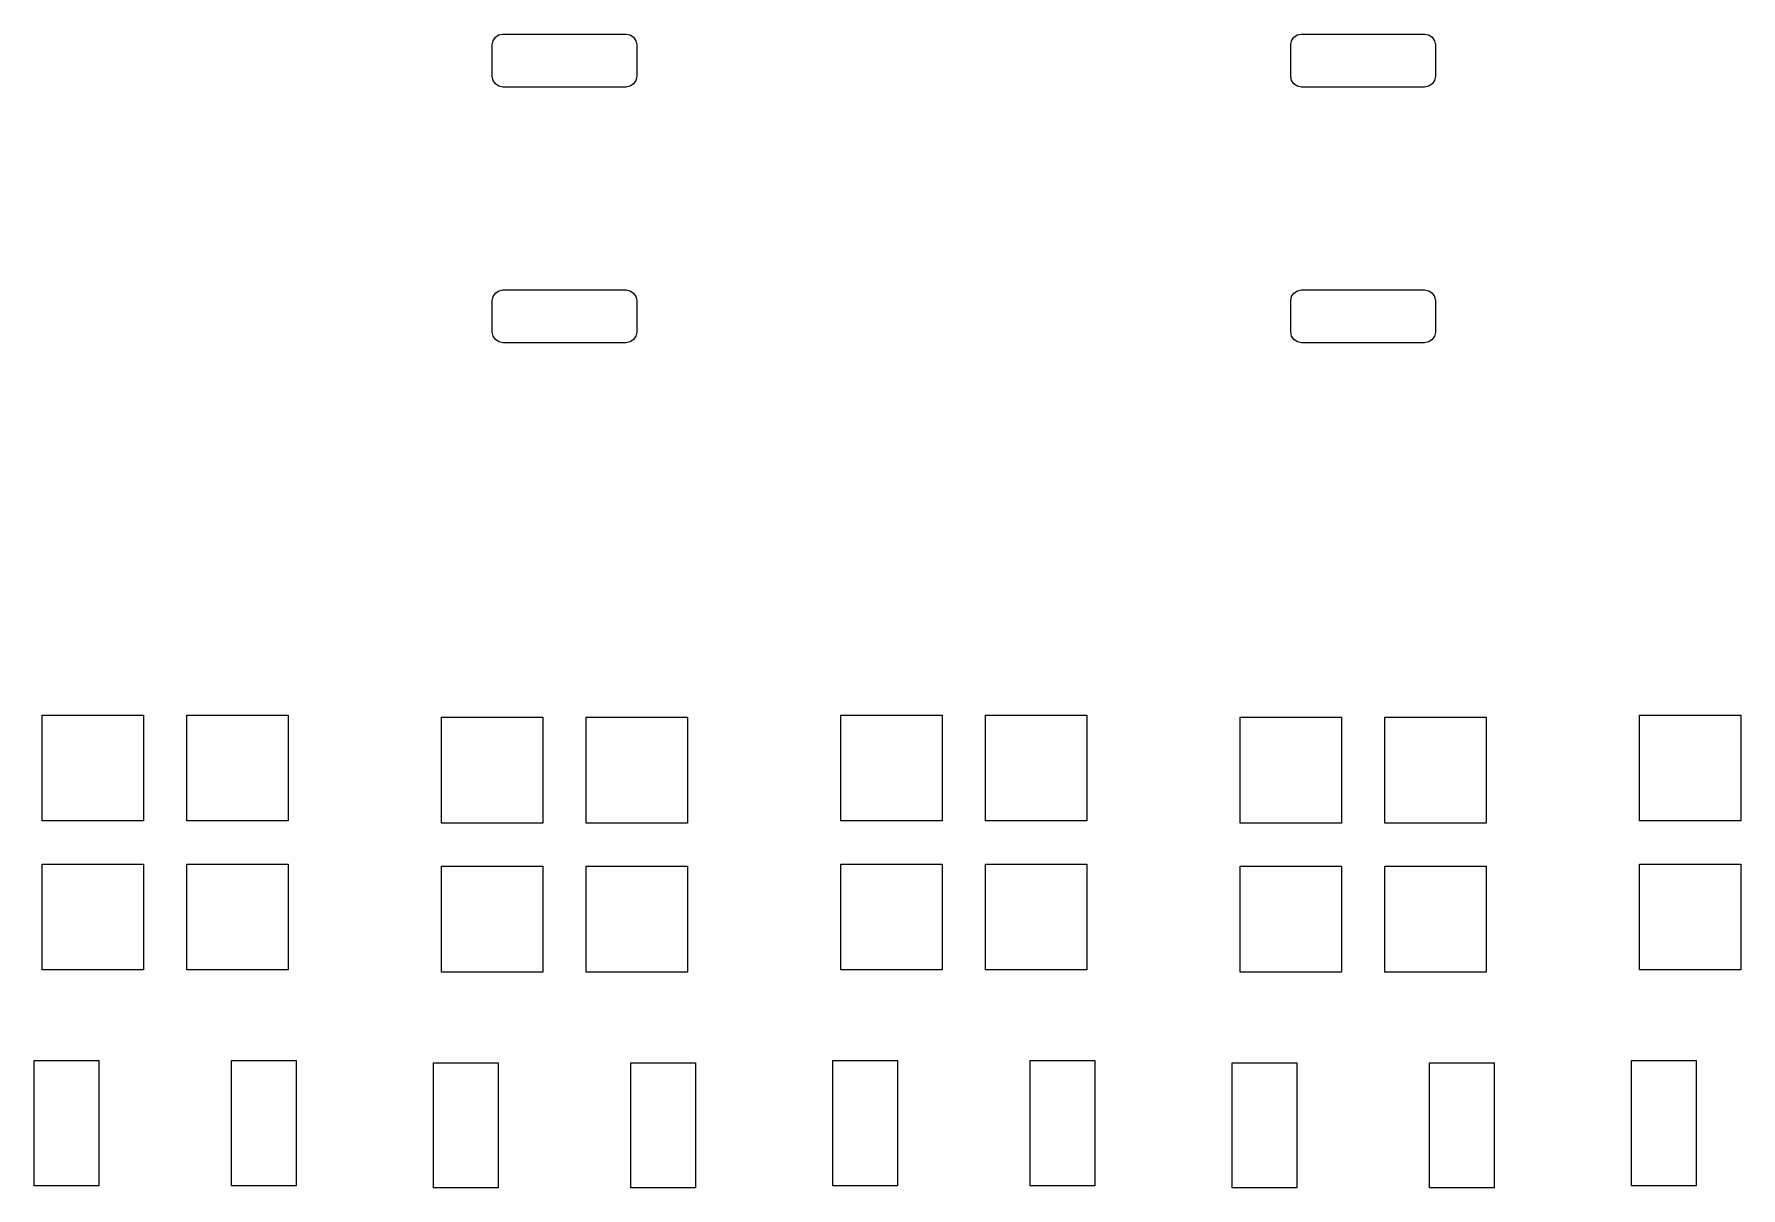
# Model space of a CAD drawing. Extents: x 64 to 235, y -116 to -62.
# Drawn here: x 154.76 to 194.3, y -88.95 to -62.22 of the extents above; entities that cross this region are included whole.
import ezdxf

# ---------------------------------------------------------------- set-up
doc = ezdxf.new("R2010")
doc.units = 0
doc.layers.add('BLACK', color=7, linetype='CONTINUOUS')

msp = doc.modelspace()

# ---------------------------------------------------------------- linework, layer by layer
at = {"layer": 'BLACK', "linetype": 'CONTINUOUS'}
for p, q in [((165.375, -62.475), (165.39403, -62.379329)), ((165.39403, -62.379329), (165.448223, -62.298223)), ((165.448223, -62.298223), (165.529329, -62.24403)), ((165.529329, -62.24403), (165.625, -62.225)), ((165.625, -62.225), (168.475, -62.225)), ((168.475, -62.225), (168.570671, -62.24403)), ((168.570671, -62.24403), (168.651777, -62.298223)), ((168.651777, -62.298223), (168.70597, -62.379329)), ((168.70597, -62.379329), (168.725, -62.475)), ((183.875, -62.475), (183.89403, -62.379329)), ((183.89403, -62.379329), (183.948223, -62.298223)), ((183.948223, -62.298223), (184.029329, -62.24403)), ((184.029329, -62.24403), (184.125, -62.225)), ((184.125, -62.225), (186.975, -62.225)), ((186.975, -62.225), (187.070671, -62.24403)), ((187.070671, -62.24403), (187.151777, -62.298223)), ((187.151777, -62.298223), (187.20597, -62.379329)), ((187.20597, -62.379329), (187.225, -62.475)), ((165.375, -63.2), (165.375, -62.475)), ((168.725, -62.475), (168.725, -63.2)), ((183.875, -63.2), (183.875, -62.475)), ((187.225, -62.475), (187.225, -63.2)), ((165.39403, -63.295671), (165.375, -63.2)), ((168.725, -63.2), (168.70597, -63.295671)), ((183.89403, -63.295671), (183.875, -63.2)), ((187.225, -63.2), (187.20597, -63.295671)), ((165.448223, -63.376777), (165.39403, -63.295671)), ((165.529329, -63.43097), (165.448223, -63.376777)), ((165.625, -63.45), (165.529329, -63.43097)), ((168.475, -63.45), (165.625, -63.45)), ((168.570671, -63.43097), (168.475, -63.45)), ((168.651777, -63.376777), (168.570671, -63.43097)), ((168.70597, -63.295671), (168.651777, -63.376777)), ((183.948223, -63.376777), (183.89403, -63.295671)), ((184.029329, -63.43097), (183.948223, -63.376777)), ((184.125, -63.45), (184.029329, -63.43097)), ((186.975, -63.45), (184.125, -63.45)), ((187.070671, -63.43097), (186.975, -63.45)), ((187.151777, -63.376777), (187.070671, -63.43097)), ((187.20597, -63.295671), (187.151777, -63.376777)), ((165.375, -68.4), (165.39403, -68.304329)), ((165.39403, -68.304329), (165.448223, -68.223223)), ((165.448223, -68.223223), (165.529329, -68.16903)), ((165.529329, -68.16903), (165.625, -68.15)), ((165.625, -68.15), (168.475, -68.15)), ((168.475, -68.15), (168.570671, -68.16903)), ((168.570671, -68.16903), (168.651777, -68.223223)), ((168.651777, -68.223223), (168.70597, -68.304329)), ((168.70597, -68.304329), (168.725, -68.4)), ((183.875, -68.4), (183.89403, -68.304329)), ((183.89403, -68.304329), (183.948223, -68.223223)), ((183.948223, -68.223223), (184.029329, -68.16903)), ((184.029329, -68.16903), (184.125, -68.15)), ((184.125, -68.15), (186.975, -68.15)), ((186.975, -68.15), (187.070671, -68.16903)), ((187.070671, -68.16903), (187.151777, -68.223223)), ((187.151777, -68.223223), (187.20597, -68.304329)), ((187.20597, -68.304329), (187.225, -68.4)), ((165.375, -69.125), (165.375, -68.4)), ((168.725, -68.4), (168.725, -69.125)), ((183.875, -69.125), (183.875, -68.4)), ((187.225, -68.4), (187.225, -69.125)), ((165.39403, -69.220671), (165.375, -69.125)), ((168.725, -69.125), (168.70597, -69.220671)), ((183.89403, -69.220671), (183.875, -69.125)), ((187.225, -69.125), (187.20597, -69.220671)), ((165.448223, -69.301777), (165.39403, -69.220671)), ((165.529329, -69.35597), (165.448223, -69.301777)), ((165.625, -69.375), (165.529329, -69.35597)), ((168.475, -69.375), (165.625, -69.375)), ((168.570671, -69.35597), (168.475, -69.375)), ((168.651777, -69.301777), (168.570671, -69.35597)), ((168.70597, -69.220671), (168.651777, -69.301777)), ((183.948223, -69.301777), (183.89403, -69.220671)), ((184.029329, -69.35597), (183.948223, -69.301777)), ((184.125, -69.375), (184.029329, -69.35597)), ((186.975, -69.375), (184.125, -69.375)), ((187.070671, -69.35597), (186.975, -69.375)), ((187.151777, -69.301777), (187.070671, -69.35597)), ((187.20597, -69.220671), (187.151777, -69.301777)), ((154.95, -80.45), (154.95, -78)), ((154.95, -78), (157.3, -78)), ((157.3, -78), (157.3, -80.45)), ((158.3, -80.45), (158.3, -78)), ((158.3, -78), (160.65, -78)), ((160.65, -78), (160.65, -80.45)), ((164.2, -80.5), (164.2, -78.05)), ((164.2, -78.05), (166.55, -78.05)), ((166.55, -78.05), (166.55, -80.5)), ((167.55, -80.5), (167.55, -78.05)), ((167.55, -78.05), (169.9, -78.05)), ((169.9, -78.05), (169.9, -80.5)), ((173.45, -80.45), (173.45, -78)), ((173.45, -78), (175.8, -78)), ((175.8, -78), (175.8, -80.45)), ((176.8, -80.45), (176.8, -78)), ((176.8, -78), (179.15, -78)), ((179.15, -78), (179.15, -80.45)), ((182.7, -80.5), (182.7, -78.05)), ((182.7, -78.05), (185.05, -78.05)), ((185.05, -78.05), (185.05, -80.5)), ((186.05, -80.5), (186.05, -78.05)), ((186.05, -78.05), (188.4, -78.05)), ((188.4, -78.05), (188.4, -80.5)), ((191.95, -80.45), (191.95, -78)), ((191.95, -78), (194.3, -78)), ((194.3, -78), (194.3, -80.45)), ((157.3, -80.45), (154.95, -80.45)), ((160.65, -80.45), (158.3, -80.45)), ((166.55, -80.5), (164.2, -80.5)), ((169.9, -80.5), (167.55, -80.5)), ((175.8, -80.45), (173.45, -80.45)), ((179.15, -80.45), (176.8, -80.45)), ((185.05, -80.5), (182.7, -80.5)), ((188.4, -80.5), (186.05, -80.5)), ((194.3, -80.45), (191.95, -80.45)), ((154.95, -83.9), (154.95, -81.45)), ((154.95, -81.45), (157.3, -81.45)), ((157.3, -81.45), (157.3, -83.9)), ((158.3, -83.9), (158.3, -81.45)), ((158.3, -81.45), (160.65, -81.45)), ((160.65, -81.45), (160.65, -83.9)), ((164.2, -83.95), (164.2, -81.5)), ((164.2, -81.5), (166.55, -81.5)), ((166.55, -81.5), (166.55, -83.95)), ((167.55, -83.95), (167.55, -81.5)), ((167.55, -81.5), (169.9, -81.5)), ((169.9, -81.5), (169.9, -83.95)), ((173.45, -83.9), (173.45, -81.45)), ((173.45, -81.45), (175.8, -81.45)), ((175.8, -81.45), (175.8, -83.9)), ((176.8, -83.9), (176.8, -81.45)), ((176.8, -81.45), (179.15, -81.45)), ((179.15, -81.45), (179.15, -83.9)), ((182.7, -83.95), (182.7, -81.5)), ((182.7, -81.5), (185.05, -81.5)), ((185.05, -81.5), (185.05, -83.95)), ((186.05, -83.95), (186.05, -81.5)), ((186.05, -81.5), (188.4, -81.5)), ((188.4, -81.5), (188.4, -83.95)), ((191.95, -83.9), (191.95, -81.45)), ((191.95, -81.45), (194.3, -81.45)), ((194.3, -81.45), (194.3, -83.9)), ((157.3, -83.9), (154.95, -83.9)), ((160.65, -83.9), (158.3, -83.9)), ((166.55, -83.95), (164.2, -83.95)), ((169.9, -83.95), (167.55, -83.95)), ((175.8, -83.9), (173.45, -83.9)), ((179.15, -83.9), (176.8, -83.9)), ((185.05, -83.95), (182.7, -83.95)), ((188.4, -83.95), (186.05, -83.95)), ((194.3, -83.9), (191.95, -83.9)), ((154.764, -88.9), (154.764, -86)), ((154.764, -86), (156.264, -86)), ((156.264, -86), (156.264, -88.9)), ((159.336, -88.9), (159.336, -86)), ((159.336, -86), (160.836, -86)), ((160.836, -86), (160.836, -88.9)), ((164.014, -88.95), (164.014, -86.05)), ((164.014, -86.05), (165.514, -86.05)), ((165.514, -86.05), (165.514, -88.95)), ((168.586, -88.95), (168.586, -86.05)), ((168.586, -86.05), (170.086, -86.05)), ((170.086, -86.05), (170.086, -88.95)), ((173.264, -88.9), (173.264, -86)), ((173.264, -86), (174.764, -86)), ((174.764, -86), (174.764, -88.9)), ((177.836, -88.9), (177.836, -86)), ((177.836, -86), (179.336, -86)), ((179.336, -86), (179.336, -88.9)), ((182.514, -88.95), (182.514, -86.05)), ((182.514, -86.05), (184.014, -86.05)), ((184.014, -86.05), (184.014, -88.95)), ((187.086, -88.95), (187.086, -86.05)), ((187.086, -86.05), (188.586, -86.05)), ((188.586, -86.05), (188.586, -88.95)), ((191.764, -88.9), (191.764, -86)), ((191.764, -86), (193.264, -86)), ((193.264, -86), (193.264, -88.9)), ((156.264, -88.9), (154.764, -88.9)), ((160.836, -88.9), (159.336, -88.9)), ((165.514, -88.95), (164.014, -88.95)), ((170.086, -88.95), (168.586, -88.95)), ((174.764, -88.9), (173.264, -88.9)), ((179.336, -88.9), (177.836, -88.9)), ((184.014, -88.95), (182.514, -88.95)), ((188.586, -88.95), (187.086, -88.95)), ((193.264, -88.9), (191.764, -88.9))]:
    msp.add_line(p, q, dxfattribs=at)

doc.saveas('drawing.dxf')
